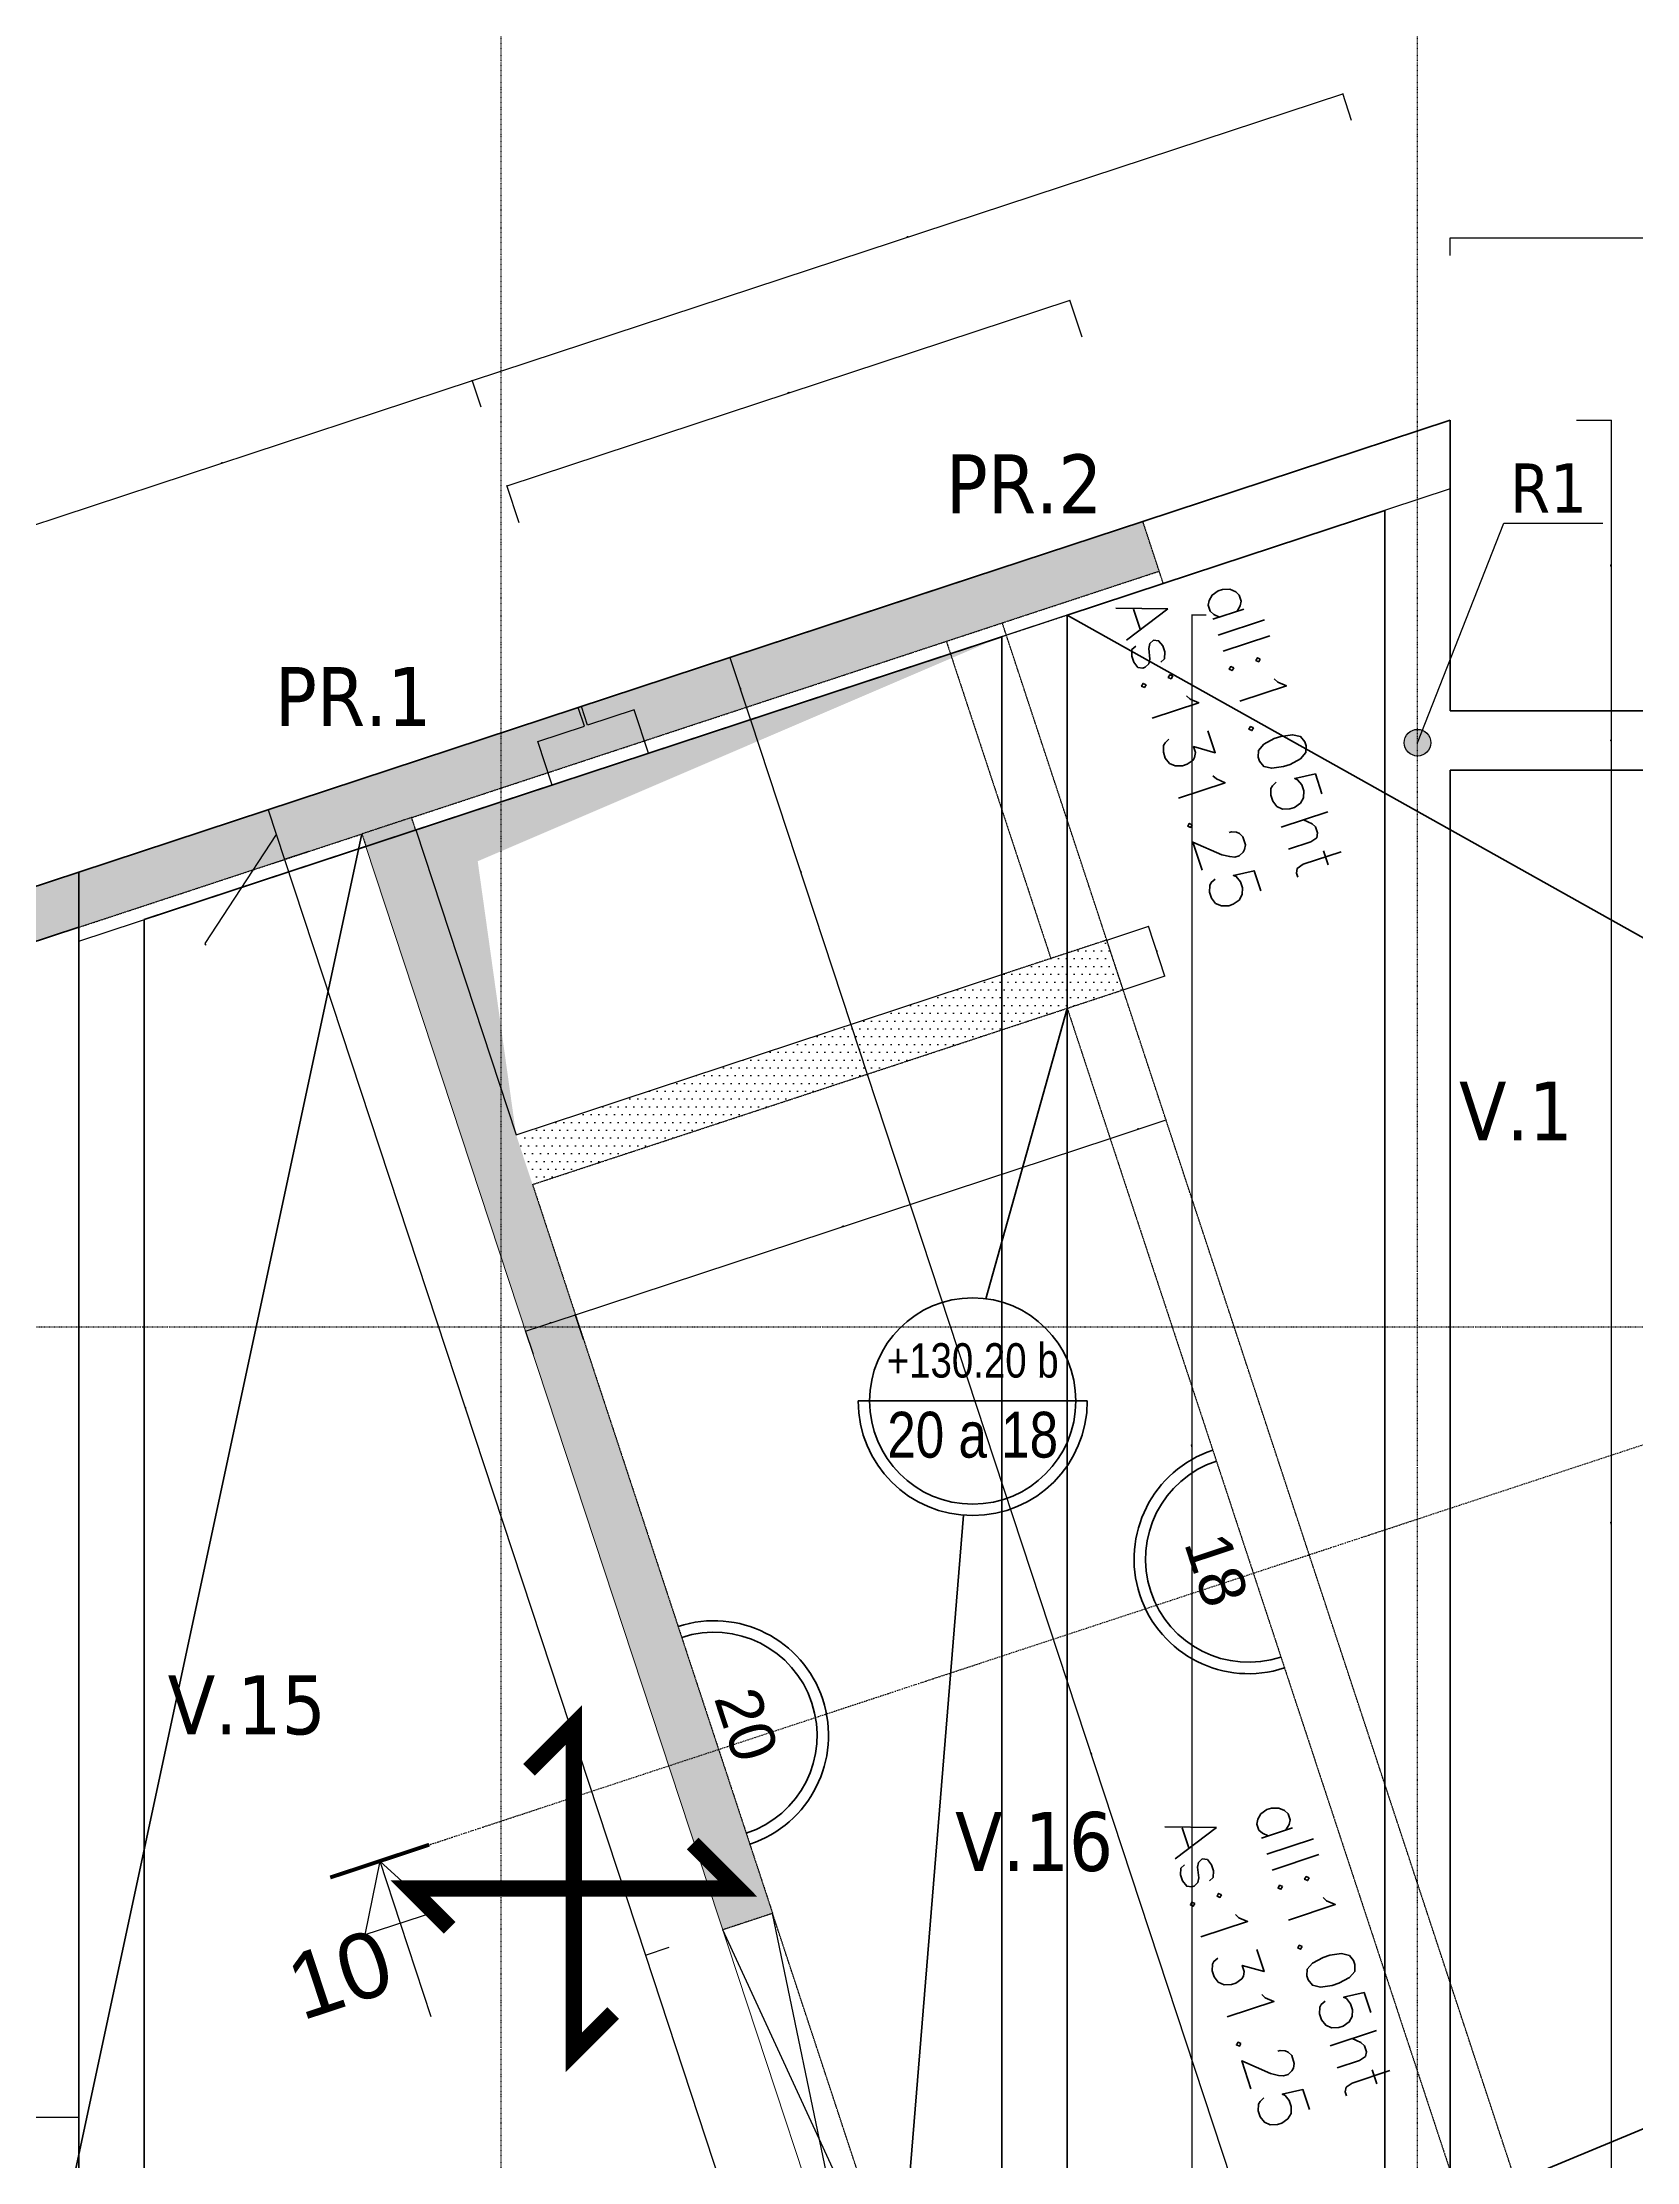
# Model space of a CAD drawing. Extents: x -12912 to 27386, y 1818 to 8189.
# Drawn here: x 1058 to 1545, y 6993 to 7640 of the extents above; entities that cross this region are included whole.
import ezdxf

# ---------------------------------------------------------------- set-up
doc = ezdxf.new("R2010")
doc.units = 0
doc.header["$MEASUREMENT"] = 0
for name, pattern in [('CACHE2', [4.7625, 3.175, -1.5875]), ('GrDotted', [0.4, 0.1, -0.1, 0.1, -0.1]), ('GrFeatureAxis', [0.85, 0.25, -0.2, 0.1, -0.2, 0.1]), ('STRICHPUNKT2_S11', [0.9, 0.7, -0.1, 0, -0.1])]:
    doc.linetypes.add(name, pattern=pattern)
doc.layers.get('0').update_dxf_attribs({"linetype": 'CONTINUOUS'})
doc.layers.get('DEFPOINTS').update_dxf_attribs({"linetype": 'CONTINUOUS'})
for name, color, linetype in [('K_ENT_M_Building_Coffrage PH Sous sol', 7, 'CONTINUOUS'), ('préfa v', 2, 'CONTINUOUS'), ('STR_COTATION', 1, 'CONTINUOUS'), ('STR_dob_liaisons_voiles', 23, 'CONTINUOUS'), ('STR_OPENING', 161, 'CONTINUOUS'), ('STR_RESV_DALLE', 11, 'CONTINUOUS'), ('STR_SURCH', 9, 'CACHE2'), ('STR_TXT', 102, 'CONTINUOUS'), ('STR_TXT_PR', 2, 'CONTINUOUS'), ('STR_TXT_V', 102, 'CONTINUOUS')]:
    doc.layers.add(name, color=color, linetype=linetype)
for name, color, linetype, lineweight in [('STR_AXES', 4, 'STRICHPUNKT2_S11', 25), ('STR_DALLES', 103, 'CONTINUOUS', 35), ('STR_dob_dalles', 130, 'CONTINUOUS', 35), ('STR_POUTRES', 102, 'CONTINUOUS', 35), ('STR_VOILES', 6, 'CONTINUOUS', 70)]:
    doc.layers.add(name, color=color, linetype=linetype, lineweight=lineweight)
doc.styles.add('EPAIS', font='TAHOMA.TTF')
doc.styles.add('FIN', font='romans.shx')
doc.styles.add('GrCut', font='swissli.ttf', dxfattribs={"height": 0.2})
doc.styles.add('GrDimensions', font='simplex.shx')
doc.dimstyles.new('GrDimensions', dxfattribs={"dimtxt": 0.09, "dimasz": 0.05, "dimexe": 0.07, "dimexo": 0, "dimgap": 0.05, "dimtad": 1, "dimzin": 0, "dimdsep": 46, "dimtxsty": 'GrDimensions', "dimblk": 'ARCHTICK', "dimblk1": 'ARCHTICK', "dimblk2": 'ARCHTICK', "dimcen": 0.09, "dimadec": 0, "dimazin": 0, "dimtfac": 1, "dimtdec": 4, "dimtmove": 0, "dimatfit": 3, "dimldrblk": 'OPEN30', "dimfxl": 0, "dimtolj": 1, "dimtzin": 0, "dimarcsym": 0})
doc.dimstyles.new('nOVO', dxfattribs={"dimscale": 1.3, "dimtxt": 0.09, "dimasz": 0.05, "dimexe": 0.07, "dimexo": 0, "dimgap": 0.05, "dimtad": 1, "dimzin": 0, "dimdsep": 46, "dimtxsty": 'GrDimensions', "dimblk": 'ARCHTICK', "dimcen": 0.09, "dimadec": 0, "dimazin": 0, "dimtfac": 1, "dimtmove": 0, "dimatfit": 3, "dimldrblk": 'OPEN30', "dimfxl": 0, "dimtolj": 1, "dimtzin": 0, "dimarcsym": 0})
doc.dimstyles.new('Novo_MALKO', dxfattribs={"dimscale": 1.3, "dimtxt": 0.09, "dimasz": 0.05, "dimexe": 0.07, "dimexo": 0, "dimgap": 0.05, "dimtad": 1, "dimdec": 0, "dimlfac": 100, "dimzin": 0, "dimdsep": 46, "dimtxsty": 'GrDimensions', "dimblk": 'ARCHTICK', "dimcen": 0.09, "dimadec": 0, "dimazin": 0, "dimtfac": 1, "dimtdec": 0, "dimtmove": 0, "dimatfit": 3, "dimldrblk": 'OPEN30', "dimfxl": 0, "dimtolj": 1, "dimtzin": 0, "dimarcsym": 0})
pattern_1 = [(0, (5243.0074, 5883.9378), (1.190625, 2.38125), [0, -2.38125])]

# ---------------------------------------------------------------- blocks, each defined once
blk = doc.blocks.new('_ArchTick')
at = {"color": 0, "linetype": 'ByBlock', "const_width": 0.15}
blk.add_lwpolyline([(-0.5, -0.5), (0.5, 0.5)], dxfattribs=at)
blk = doc.blocks.new('*D43')
at = {"layer": 'DEFPOINTS', "color": 0, "linetype": 'Continuous'}
for p in [(1189.59, 7536.85), (1192.27, 7528.71), (1039.2, 7478.27)]:
    blk.add_point(p, dxfattribs=at)
at = {"layer": 'STR_COTATION', "color": 0, "linetype": 'Continuous', "lineweight": -2}
for p, q in [((1036.52, 7486.41), (1189.59, 7536.85)), ((1192.27, 7528.71), (1189.56, 7536.94)), ((1039.2, 7478.27), (1036.49, 7486.5))]:
    blk.add_line(p, q, dxfattribs=at)
at = {"layer": 'STR_COTATION', "color": 0, "linetype": 'Continuous', "lineweight": -2, "xscale": 0.065, "yscale": 0.065, "zscale": 0.065}
for p, rotation in [((1189.59, 7536.85), 18.23735407115053), ((1036.52, 7486.41), 198.2373540711505)]:
    blk.add_blockref('_ArchTick', p, dxfattribs=dict(at, rotation=rotation))
at = {"layer": 'STR_COTATION', "color": 0, "linetype": 'Continuous', "lineweight": -3, "insert": (1113.01, 7511.75), "char_height": 0.117, "attachment_point": 5, "rotation": 18.23735, "style": 'GrDimensions'}
blk.add_mtext('\\A1;161.16', dxfattribs=at)
blk = doc.blocks.new('_Open30')
at = {"color": 0, "linetype": 'ByBlock', "lineweight": -2}
for p, q in [((-1, 0.3), (0, 0)), ((0, 0), (-1, -0.3)), ((0, 0), (-1, 0))]:
    blk.add_line(p, q, dxfattribs=at)
blk = doc.blocks.new('*D44')
at = {"layer": 'DEFPOINTS', "color": 0, "linetype": 'Continuous'}
for p in [(1455.52, 7624.48), (1458.2, 7616.33), (1192.27, 7528.71)]:
    blk.add_point(p, dxfattribs=at)
at = {"layer": 'STR_COTATION', "color": 0, "linetype": 'Continuous', "lineweight": -2}
for p, q in [((1189.59, 7536.85), (1455.52, 7624.48)), ((1458.2, 7616.33), (1455.49, 7624.56)), ((1192.27, 7528.71), (1189.56, 7536.94))]:
    blk.add_line(p, q, dxfattribs=at)
at = {"layer": 'STR_COTATION', "color": 0, "linetype": 'Continuous', "lineweight": -2, "xscale": 0.065, "yscale": 0.065, "zscale": 0.065}
for p, rotation in [((1455.52, 7624.48), 18.23735407115053), ((1189.59, 7536.85), 198.2373540711505)]:
    blk.add_blockref('_ArchTick', p, dxfattribs=dict(at, rotation=rotation))
at = {"layer": 'STR_COTATION', "color": 0, "linetype": 'Continuous', "lineweight": -3, "insert": (1322.52, 7580.78), "char_height": 0.117, "attachment_point": 5, "rotation": 18.23735, "style": 'GrDimensions'}
blk.add_mtext('\\A1;28000', dxfattribs=at)
blk = doc.blocks.new('*D239')
at = {"layer": 'DEFPOINTS', "color": 0, "linetype": 'Continuous'}
for p in [(1124.4, 7404.89), (1129.41, 7389.69), (1132.2, 7390.61)]:
    blk.add_point(p, dxfattribs=at)
at = {"layer": 'STR_COTATION', "color": 0, "linetype": 'Continuous', "lineweight": -2}
for p, q in [((1124.4, 7404.89), (1127.28, 7405.84)), ((1127.19, 7405.81), (1132.2, 7390.61)), ((1129.69, 7398.21), (1107.86, 7364.92)), ((1129.41, 7389.69), (1132.28, 7390.64)), ((1107.86, 7364.92), (1108.02, 7364.42))]:
    blk.add_line(p, q, dxfattribs=at)
at = {"layer": 'STR_COTATION', "color": 0, "linetype": 'Continuous', "lineweight": -2, "xscale": 0.065, "yscale": 0.065, "zscale": 0.065}
for p, rotation in [((1127.19, 7405.81), 108.2373573360459), ((1132.2, 7390.61), 288.2373573360459)]:
    blk.add_blockref('_ArchTick', p, dxfattribs=dict(at, rotation=rotation))
at = {"layer": 'STR_COTATION', "color": 0, "linetype": 'Continuous', "lineweight": -3, "insert": (1108.06, 7364.71), "char_height": 0.117, "attachment_point": 5, "rotation": 288.23736, "style": 'GrDimensions'}
blk.add_mtext('\\A1;1600', dxfattribs=at)
blk = doc.blocks.new('*D240')
at = {"layer": 'DEFPOINTS', "color": 0, "linetype": 'Continuous'}
for p in [(1139.54, 7393.03), (1242.48, 7055.93), (1249.66, 7058.29)]:
    blk.add_point(p, dxfattribs=at)
at = {"layer": 'STR_COTATION', "color": 0, "linetype": 'Continuous', "lineweight": -2}
for p, q in [((1139.54, 7393.03), (1132.11, 7390.58)), ((1132.2, 7390.61), (1242.48, 7055.93)), ((1249.66, 7058.29), (1242.39, 7055.9))]:
    blk.add_line(p, q, dxfattribs=at)
at = {"layer": 'STR_COTATION', "color": 0, "linetype": 'Continuous', "lineweight": -2, "xscale": 0.065, "yscale": 0.065, "zscale": 0.065}
for p, rotation in [((1132.2, 7390.61), 108.2373573360459), ((1242.48, 7055.93), 288.2373573360459)]:
    blk.add_blockref('_ArchTick', p, dxfattribs=dict(at, rotation=rotation))
at = {"layer": 'STR_COTATION', "color": 0, "linetype": 'Continuous', "lineweight": -3, "insert": (1187.45, 7223.31), "char_height": 0.117, "attachment_point": 5, "rotation": 288.23736, "style": 'GrDimensions'}
blk.add_mtext('\\A1;352.39', dxfattribs=at)
blk = doc.blocks.new('*D241')
at = {"layer": 'DEFPOINTS', "color": 0, "linetype": 'Continuous'}
for p in [(1249.66, 7058.29), (1286.29, 6922.96), (1290.79, 6924.44)]:
    blk.add_point(p, dxfattribs=at)
at = {"layer": 'STR_COTATION', "color": 0, "linetype": 'Continuous', "lineweight": -2}
for p, q in [((1249.66, 7058.29), (1242.39, 7055.9)), ((1242.48, 7055.93), (1286.29, 6922.96)), ((1290.79, 6924.44), (1286.2, 6922.93))]:
    blk.add_line(p, q, dxfattribs=at)
at = {"layer": 'STR_COTATION', "color": 0, "linetype": 'Continuous', "lineweight": -2, "xscale": 0.065, "yscale": 0.065, "zscale": 0.065}
for p, rotation in [((1242.48, 7055.93), 108.2373573360459), ((1286.29, 6922.96), 288.2373573360459)]:
    blk.add_blockref('_ArchTick', p, dxfattribs=dict(at, rotation=rotation))
at = {"layer": 'STR_COTATION', "color": 0, "linetype": 'Continuous', "lineweight": -3, "insert": (1264.5, 6989.48), "char_height": 0.117, "attachment_point": 5, "rotation": 288.23736, "style": 'GrDimensions'}
blk.add_mtext('\\A1;140.00', dxfattribs=at)
blk = doc.blocks.new('*D243')
at = {"layer": 'DEFPOINTS', "color": 0, "linetype": 'Continuous'}
for p in [(1221.07, 7251.58), (1223.58, 7243.95), (1208.23, 7239.41)]:
    blk.add_point(p, dxfattribs=at)
at = {"layer": 'STR_COTATION', "color": 0, "linetype": 'Continuous', "lineweight": -2}
for p, q in [((1205.87, 7246.57), (1221.07, 7251.58)), ((1223.58, 7243.95), (1221.04, 7251.67)), ((1208.23, 7239.41), (1205.84, 7246.66))]:
    blk.add_line(p, q, dxfattribs=at)
at = {"layer": 'STR_COTATION', "color": 0, "linetype": 'Continuous', "lineweight": -2, "xscale": 0.065, "yscale": 0.065, "zscale": 0.065}
for p, rotation in [((1221.07, 7251.58), 18.23735733602112), ((1205.87, 7246.57), 198.2373573360211)]:
    blk.add_blockref('_ArchTick', p, dxfattribs=dict(at, rotation=rotation))
at = {"layer": 'STR_COTATION', "color": 0, "linetype": 'Continuous', "lineweight": -3, "insert": (1213.43, 7249.19), "char_height": 0.117, "attachment_point": 5, "rotation": 18.23736, "style": 'GrDimensions'}
blk.add_mtext('\\A1;1600', dxfattribs=at)
blk = doc.blocks.new('*D244')
at = {"layer": 'DEFPOINTS', "color": 0, "linetype": 'Continuous'}
for p in [(1383.41, 7365.99), (1396.15, 7370.19), (1388.42, 7350.8)]:
    blk.add_point(p, dxfattribs=at)
at = {"layer": 'STR_COTATION', "color": 0, "linetype": 'Continuous', "lineweight": -2}
for p, q in [((1383.41, 7365.99), (1396.23, 7370.22)), ((1401.15, 7354.99), (1396.15, 7370.19)), ((1388.42, 7350.8), (1401.24, 7355.02))]:
    blk.add_line(p, q, dxfattribs=at)
at = {"layer": 'STR_COTATION', "color": 0, "linetype": 'Continuous', "lineweight": -2, "xscale": 0.065, "yscale": 0.065, "zscale": 0.065}
for p, rotation in [((1396.15, 7370.19), 108.2373573360459), ((1401.15, 7354.99), 288.2373573360459)]:
    blk.add_blockref('_ArchTick', p, dxfattribs=dict(at, rotation=rotation))
at = {"layer": 'STR_COTATION', "color": 0, "linetype": 'Continuous', "lineweight": -3, "insert": (1398.77, 7362.63), "char_height": 0.117, "attachment_point": 5, "rotation": 288.23736, "style": 'GrDimensions'}
blk.add_mtext('\\A1;1600', dxfattribs=at)
blk = doc.blocks.new('*D444')
at = {"layer": 'DEFPOINTS', "color": 0, "linetype": 'Continuous'}
for p in [(1526.88, 7524.81), (1526.88, 7436.01), (1537.52, 7436.01)]:
    blk.add_point(p, dxfattribs=at)
at = {"layer": 'STR_COTATION', "color": 0, "linetype": 'Continuous', "lineweight": -2}
for p, q in [((1526.88, 7524.81), (1537.61, 7524.81)), ((1537.52, 7524.81), (1537.52, 7436.01)), ((1526.88, 7436.01), (1537.61, 7436.01))]:
    blk.add_line(p, q, dxfattribs=at)
at = {"layer": 'STR_COTATION', "color": 0, "linetype": 'Continuous', "lineweight": -2, "xscale": 0.065, "yscale": 0.065, "zscale": 0.065}
for p, rotation in [((1537.52, 7524.81), 90), ((1537.52, 7436.01), 270)]:
    blk.add_blockref('_ArchTick', p, dxfattribs=dict(at, rotation=rotation))
at = {"layer": 'STR_COTATION', "color": 0, "linetype": 'Continuous', "lineweight": -3, "insert": (1537.4, 7480.41), "char_height": 0.117, "attachment_point": 5, "rotation": 90, "style": 'GrDimensions'}
blk.add_mtext('\\A1;8880', dxfattribs=at)
blk = doc.blocks.new('*D445')
at = {"layer": 'DEFPOINTS', "color": 0, "linetype": 'Continuous'}
for p in [(1526.88, 7436.01), (1528.92, 7417.92), (1537.52, 7417.92)]:
    blk.add_point(p, dxfattribs=at)
at = {"layer": 'STR_COTATION', "color": 0, "linetype": 'Continuous', "lineweight": -2}
for p, q in [((1526.88, 7436.01), (1537.61, 7436.01)), ((1537.52, 7436.01), (1537.52, 7417.92)), ((1528.92, 7417.92), (1537.61, 7417.92))]:
    blk.add_line(p, q, dxfattribs=at)
at = {"layer": 'STR_COTATION', "color": 0, "linetype": 'Continuous', "lineweight": -2, "xscale": 0.065, "yscale": 0.065, "zscale": 0.065}
for p, rotation in [((1537.52, 7436.01), 90), ((1537.52, 7417.92), 270)]:
    blk.add_blockref('_ArchTick', p, dxfattribs=dict(at, rotation=rotation))
at = {"layer": 'STR_COTATION', "color": 0, "linetype": 'Continuous', "lineweight": -3, "insert": (1537.4, 7426.97), "char_height": 0.117, "attachment_point": 5, "rotation": 90, "style": 'GrDimensions'}
blk.add_mtext('\\A1;1810', dxfattribs=at)
blk = doc.blocks.new('*D446')
at = {"layer": 'DEFPOINTS', "color": 0, "linetype": 'Continuous'}
for p in [(1528.92, 7417.92), (1488.36, 6957.92), (1537.52, 6957.92)]:
    blk.add_point(p, dxfattribs=at)
at = {"layer": 'STR_COTATION', "color": 0, "linetype": 'Continuous', "lineweight": -2}
for p, q in [((1537.43, 7417.92), (1537.61, 7417.92)), ((1537.52, 7417.92), (1537.52, 6957.92)), ((1537.43, 6957.92), (1537.61, 6957.92))]:
    blk.add_line(p, q, dxfattribs=at)
at = {"layer": 'STR_COTATION', "color": 0, "linetype": 'Continuous', "lineweight": -2, "xscale": 0.065, "yscale": 0.065, "zscale": 0.065}
for p, rotation in [((1537.52, 7417.92), 90), ((1537.52, 6957.92), 270)]:
    blk.add_blockref('_ArchTick', p, dxfattribs=dict(at, rotation=rotation))
at = {"layer": 'STR_COTATION', "color": 0, "linetype": 'Continuous', "lineweight": -3, "insert": (1537.4, 7187.92), "char_height": 0.117, "attachment_point": 5, "rotation": 90, "style": 'GrDimensions'}
blk.add_mtext('\\A1;460.00', dxfattribs=at)
blk = doc.blocks.new('*D448')
at = {"layer": 'DEFPOINTS', "color": 0, "linetype": 'Continuous'}
for p in [(1413.79, 7465.2), (1409.41, 6957.92), (1413.79, 6957.92)]:
    blk.add_point(p, dxfattribs=at)
at = {"layer": 'STR_COTATION', "color": 0, "linetype": 'Continuous', "lineweight": -2}
for p, q in [((1413.79, 7465.2), (1409.32, 7465.2)), ((1409.41, 7465.2), (1409.41, 6957.92)), ((1413.79, 6957.92), (1409.32, 6957.92))]:
    blk.add_line(p, q, dxfattribs=at)
at = {"layer": 'STR_COTATION', "color": 0, "linetype": 'Continuous', "lineweight": -2, "xscale": 0.065, "yscale": 0.065, "zscale": 0.065}
for p, rotation in [((1409.41, 7465.2), 90), ((1409.41, 6957.92), 270)]:
    blk.add_blockref('_ArchTick', p, dxfattribs=dict(at, rotation=rotation))
at = {"layer": 'STR_COTATION', "color": 0, "linetype": 'Continuous', "lineweight": -3, "insert": (1409.28, 7211.56), "char_height": 0.117, "attachment_point": 5, "rotation": 90, "style": 'GrDimensions'}
blk.add_mtext('\\A1;507.29', dxfattribs=at)
blk = doc.blocks.new('*D490')
at = {"layer": 'DEFPOINTS', "color": 0, "linetype": 'Continuous'}
for p in [(1488.36, 7580.35), (1488.36, 7575.03), (2326.36, 7574.49)]:
    blk.add_point(p, dxfattribs=at)
at = {"layer": 'STR_COTATION', "color": 0, "linetype": 'Continuous', "lineweight": -2}
for p, q in [((1488.36, 7575.03), (1488.36, 7580.45)), ((2326.36, 7580.35), (1488.36, 7580.35)), ((2326.36, 7574.49), (2326.36, 7580.45))]:
    blk.add_line(p, q, dxfattribs=at)
at = {"layer": 'STR_COTATION', "color": 0, "linetype": 'Continuous', "lineweight": -2, "xscale": 0.065, "yscale": 0.065, "zscale": 0.065, "rotation": 180}
blk.add_blockref('_ArchTick', (1488.36, 7580.35), dxfattribs=at)
at = {"layer": 'STR_COTATION', "color": 0, "linetype": 'Continuous', "lineweight": -2, "xscale": 0.065, "yscale": 0.065, "zscale": 0.065}
blk.add_blockref('_ArchTick', (2326.36, 7580.35), dxfattribs=at)
at = {"layer": 'STR_COTATION', "color": 0, "linetype": 'Continuous', "lineweight": -3, "insert": (1907.36, 7580.48), "char_height": 0.117, "attachment_point": 5, "style": 'GrDimensions'}
blk.add_mtext('\\A1;838.00', dxfattribs=at)
blk = doc.blocks.new('*D581')
at = {"layer": 'DEFPOINTS', "color": 0, "linetype": 'Continuous'}
for p in [(1372.18, 7561.38), (1375.89, 7550.12), (1203.89, 7493.44)]:
    blk.add_point(p, dxfattribs=at)
at = {"layer": 'STR_COTATION', "color": 0, "linetype": 'Continuous', "lineweight": -2}
for p, q in [((1200.18, 7504.7), (1372.18, 7561.38)), ((1375.89, 7550.12), (1372.15, 7561.46)), ((1203.89, 7493.44), (1200.15, 7504.79))]:
    blk.add_line(p, q, dxfattribs=at)
at = {"layer": 'STR_COTATION', "color": 0, "linetype": 'Continuous', "lineweight": -2, "xscale": 0.065, "yscale": 0.065, "zscale": 0.065}
for p, rotation in [((1372.18, 7561.38), 18.23735407115053), ((1200.18, 7504.7), 198.2373540711505)]:
    blk.add_blockref('_ArchTick', p, dxfattribs=dict(at, rotation=rotation))
at = {"layer": 'STR_COTATION', "color": 0, "linetype": 'Continuous', "lineweight": -3, "insert": (1286.14, 7533.16), "char_height": 0.117, "attachment_point": 5, "rotation": 18.23735, "style": 'GrDimensions'}
blk.add_mtext('\\A1;18110', dxfattribs=at)
blk = doc.blocks.new('*D867')
at = {"layer": 'DEFPOINTS', "color": 0, "linetype": 'Continuous'}
for p in [(1069.36, 7006.47), (1069.36, 6997.37), (919.67, 6974)]:
    blk.add_point(p, dxfattribs=at)
at = {"layer": 'STR_COTATION', "color": 0, "linetype": 'Continuous', "lineweight": -2}
for p, q in [((919.67, 6974), (919.67, 7006.57)), ((919.67, 7006.47), (1069.36, 7006.47)), ((1069.36, 6997.37), (1069.36, 7006.57))]:
    blk.add_line(p, q, dxfattribs=at)
at = {"layer": 'STR_COTATION', "color": 0, "linetype": 'Continuous', "lineweight": -2, "xscale": 0.065, "yscale": 0.065, "zscale": 0.065, "rotation": 180}
blk.add_blockref('_ArchTick', (919.67, 7006.47), dxfattribs=at)
at = {"layer": 'STR_COTATION', "color": 0, "linetype": 'Continuous', "lineweight": -2, "xscale": 0.065, "yscale": 0.065, "zscale": 0.065}
blk.add_blockref('_ArchTick', (1069.36, 7006.47), dxfattribs=at)
at = {"layer": 'STR_COTATION', "color": 0, "linetype": 'Continuous', "lineweight": -3, "insert": (994.51, 7006.6), "char_height": 0.117, "attachment_point": 5, "style": 'GrDimensions'}
blk.add_mtext('\\A1;149.69', dxfattribs=at)
blk = doc.blocks.new('*D903')
at = {"layer": 'DEFPOINTS', "color": 0, "ltscale": 4.5}
for p in [(1371.36, 7345.05), (1384.43, 7305.41), (1223.58, 7243.95)]:
    blk.add_point(p, dxfattribs=at)
at = {"layer": 'STR_COTATION', "color": 0, "lineweight": -2, "ltscale": 4.5}
for p, q in [((1221.07, 7251.58), (1384.43, 7305.41)), ((1384.4, 7305.49), (1384.45, 7305.32)), ((1221.09, 7251.49), (1221.04, 7251.67))]:
    blk.add_line(p, q, dxfattribs=at)
at = {"layer": 'STR_COTATION', "color": 0, "lineweight": -2, "ltscale": 4.5, "xscale": 0.065, "yscale": 0.065, "zscale": 0.065}
for p, rotation in [((1384.43, 7305.41), 18.23735733602112), ((1221.07, 7251.58), 198.2373573360211)]:
    blk.add_blockref('_ArchTick', p, dxfattribs=dict(at, rotation=rotation))
at = {"layer": 'STR_COTATION', "color": 0, "ltscale": 4.5, "insert": (1302.71, 7278.61), "char_height": 0.117, "attachment_point": 5, "rotation": 18.23736, "style": 'GrDimensions'}
blk.add_mtext('\\A1;17200', dxfattribs=at)
blk = doc.blocks.new('*D904')
at = {"layer": 'DEFPOINTS', "color": 0, "ltscale": 4.5}
for p in [(1383.41, 7365.99), (1371.36, 7345.05), (1401.52, 7311.04)]:
    blk.add_point(p, dxfattribs=at)
at = {"layer": 'STR_COTATION', "color": 0, "lineweight": -2, "ltscale": 4.5}
for p, q in [((1384.43, 7305.41), (1401.52, 7311.04)), ((1401.49, 7311.13), (1401.55, 7310.96)), ((1384.4, 7305.49), (1384.45, 7305.32))]:
    blk.add_line(p, q, dxfattribs=at)
at = {"layer": 'STR_COTATION', "color": 0, "lineweight": -2, "ltscale": 4.5, "xscale": 0.065, "yscale": 0.065, "zscale": 0.065}
for p, rotation in [((1401.52, 7311.04), 18.23735733602112), ((1384.43, 7305.41), 198.2373573360211)]:
    blk.add_blockref('_ArchTick', p, dxfattribs=dict(at, rotation=rotation))
at = {"layer": 'STR_COTATION', "color": 0, "ltscale": 4.5, "insert": (1392.94, 7308.34), "char_height": 0.117, "attachment_point": 5, "rotation": 18.23736, "style": 'GrDimensions'}
blk.add_mtext('\\A1;1800', dxfattribs=at)
blk = doc.blocks.new('*D905')
at = {"layer": 'DEFPOINTS', "color": 0, "ltscale": 4.5}
for p in [(1244.59, 7444.49), (1274.55, 7433.3), (1250.85, 7425.49)]:
    blk.add_point(p, dxfattribs=at)
at = {"layer": 'STR_COTATION', "color": 0, "lineweight": -2, "ltscale": 4.5}
for p, q in [((1268.21, 7452.27), (1268.38, 7452.33)), ((1268.29, 7452.3), (1274.55, 7433.3)), ((1274.47, 7433.28), (1274.64, 7433.33))]:
    blk.add_line(p, q, dxfattribs=at)
at = {"layer": 'STR_COTATION', "color": 0, "lineweight": -2, "ltscale": 4.5, "xscale": 0.065, "yscale": 0.065, "zscale": 0.065}
for p, rotation in [((1268.29, 7452.3), 108.2373573360601), ((1274.55, 7433.3), 288.2373573360601)]:
    blk.add_blockref('_ArchTick', p, dxfattribs=dict(at, rotation=rotation))
at = {"layer": 'STR_COTATION', "color": 0, "ltscale": 4.5, "insert": (1271.54, 7442.84), "char_height": 0.117, "attachment_point": 5, "rotation": 288.23736, "style": 'GrDimensions'}
blk.add_mtext('\\A1;2000', dxfattribs=at)
blk = doc.blocks.new('*D906')
at = {"layer": 'DEFPOINTS', "color": 0, "ltscale": 4.5}
for p in [(1250.85, 7425.49), (1305.22, 7340.23), (1305.22, 7340.23)]:
    blk.add_point(p, dxfattribs=at)
at = {"layer": 'STR_COTATION', "color": 0, "lineweight": -2, "ltscale": 4.5}
for p, q in [((1274.47, 7433.28), (1274.64, 7433.33)), ((1274.55, 7433.3), (1305.22, 7340.23)), ((1305.22, 7340.23), (1305.14, 7340.2))]:
    blk.add_line(p, q, dxfattribs=at)
at = {"layer": 'STR_COTATION', "color": 0, "lineweight": -2, "ltscale": 4.5, "xscale": 0.065, "yscale": 0.065, "zscale": 0.065}
for p, rotation in [((1274.55, 7433.3), 108.2373573360601), ((1305.22, 7340.23), 288.2373573360601)]:
    blk.add_blockref('_ArchTick', p, dxfattribs=dict(at, rotation=rotation))
at = {"layer": 'STR_COTATION', "color": 0, "ltscale": 4.5, "insert": (1290.01, 7386.8), "char_height": 0.117, "attachment_point": 5, "rotation": 288.23736, "style": 'GrDimensions'}
blk.add_mtext('\\A1;9800', dxfattribs=at)
blk = doc.blocks.new('*D907')
at = {"layer": 'DEFPOINTS', "color": 0, "ltscale": 4.5}
for p in [(1305.22, 7340.23), (1310.23, 7325.03), (1310.23, 7325.03)]:
    blk.add_point(p, dxfattribs=at)
at = {"layer": 'STR_COTATION', "color": 0, "lineweight": -2, "ltscale": 4.5}
for p, q in [((1305.22, 7340.23), (1305.14, 7340.2)), ((1305.22, 7340.23), (1310.23, 7325.03)), ((1310.23, 7325.03), (1310.32, 7325.06))]:
    blk.add_line(p, q, dxfattribs=at)
at = {"layer": 'STR_COTATION', "color": 0, "lineweight": -2, "ltscale": 4.5, "xscale": 0.065, "yscale": 0.065, "zscale": 0.065}
for p, rotation in [((1305.22, 7340.23), 108.2373573360601), ((1310.23, 7325.03), 288.2373573360601)]:
    blk.add_blockref('_ArchTick', p, dxfattribs=dict(at, rotation=rotation))
at = {"layer": 'STR_COTATION', "color": 0, "ltscale": 4.5, "insert": (1307.84, 7332.67), "char_height": 0.117, "attachment_point": 5, "rotation": 288.23736, "style": 'GrDimensions'}
blk.add_mtext('\\A1;1600', dxfattribs=at)
blk = doc.blocks.new('*D908')
at = {"layer": 'DEFPOINTS', "color": 0, "linetype": 'Continuous'}
for p in [(1310.23, 7325.03), (1508.12, 6930.01), (1447.02, 6909.88)]:
    blk.add_point(p, dxfattribs=at)
at = {"layer": 'STR_COTATION', "color": 0, "linetype": 'Continuous', "lineweight": -2}
for p, q in [((1310.23, 7325.03), (1310.14, 7325)), ((1310.23, 7325.03), (1447.02, 6909.88)), ((1508.12, 6930.01), (1446.94, 6909.85))]:
    blk.add_line(p, q, dxfattribs=at)
at = {"layer": 'STR_COTATION', "color": 0, "linetype": 'Continuous', "lineweight": -2, "xscale": 0.065, "yscale": 0.065, "zscale": 0.065}
for p, rotation in [((1310.23, 7325.03), 108.2373573360601), ((1447.02, 6909.88), 288.2373573360601)]:
    blk.add_blockref('_ArchTick', p, dxfattribs=dict(at, rotation=rotation))
at = {"layer": 'STR_COTATION', "color": 0, "linetype": 'Continuous', "lineweight": -3, "insert": (1378.74, 7117.5), "char_height": 0.117, "attachment_point": 5, "rotation": 288.23736, "style": 'GrDimensions'}
blk.add_mtext('\\A1;437.11', dxfattribs=at)

msp = doc.modelspace()

# ---------------------------------------------------------------- hatches: boundary and pattern name
at = {"layer": 'STR_dob_liaisons_voiles', "ltscale": 4.5}
h = msp.add_hatch(color=256, dxfattribs=at)
h.paths.add_polyline_path([(1479.847, 7430.056, 0.0938149), (1478.36, 7430.337), (1478.36, 7426.267)])
h.paths.add_polyline_path([(1478.36, 7426.267), (1478.36, 7422.198, 0.4142136), (1482.429, 7426.267, 0.3084139), (1479.847, 7430.056)])
h.paths.add_polyline_path([(1478.36, 7430.337, 0.4142136), (1474.29, 7426.267, 0.4142136), (1478.36, 7422.198)])
at = {"layer": 'STR_RESV_DALLE', "linetype": 'Continuous'}
for points in [[(1351.493, 7458.746), (1172.29, 7399.607), (1191.229, 7390.061)], [(1172.29, 7399.607), (1202.959, 7306.532), (1191.229, 7390.061)]]:
    msp.add_hatch(color=256, dxfattribs=at).paths.add_polyline_path(points, flags=0)
at = {"layer": 'STR_SURCH', "linetype": 'Continuous'}
h = msp.add_hatch(dxfattribs=at)
h.set_pattern_fill('DOTS', color=256, scale=1.5, style=0)
h.set_pattern_definition(pattern_1)
h.paths.add_polyline_path([(-137.814, 6972.134), (1399.437, 7478.668), (1394.43, 7493.864), (-142.821, 6987.331)])
h = msp.add_hatch(dxfattribs=at)
h.set_pattern_fill('DOTS', color=256, scale=1.5, style=0)
h.set_pattern_definition(pattern_1)
h.paths.add_polyline_path([(1266.122, 7063.716), (1281.318, 7068.724), (1171.037, 7403.409), (1155.841, 7398.401)])
h = msp.add_hatch(dxfattribs=at)
h.set_pattern_fill('DOTS', color=256, scale=1.5, style=0)
h.set_pattern_definition(pattern_1)
h.paths.add_polyline_path([(341.819, 7130.176), (1074.366, 7371.555), (1069.358, 7386.751), (336.811, 7145.372)])
h = msp.add_hatch(dxfattribs=at)
h.set_pattern_fill('DOTS', color=256, scale=1.5, style=0)
h.set_pattern_definition(pattern_1)
h.paths.add_polyline_path([(1207.966, 7291.336), (1388.422, 7350.797), (1383.415, 7365.994), (1202.959, 7306.532)])

# ---------------------------------------------------------------- linework, layer by layer
at = {"color": 1, "linetype": 'ByBlock', "const_width": 5}
for points in [[(1220.635, 7076.319), (1220.635, 7126.319), (1206.881, 7112.566)], [(1220.635, 7076.319), (1270.635, 7076.319), (1256.881, 7090.073)], [(1182.626, 7064.328), (1170.635, 7076.319), (1220.635, 7076.319)], [(1232.626, 7038.31), (1220.635, 7026.319), (1220.635, 7076.319)]]:
    msp.add_lwpolyline(points, dxfattribs=at)
at = {"layer": 'K_ENT_M_Building_Coffrage PH Sous sol', "color": 7, "linetype": 'Continuous'}
for p, q in [((1161.276, 7084.686), (1156.758, 7062.14)), ((1161.276, 7084.686), (1167.535, 7065.691)), ((1161.276, 7084.686), (1178.311, 7069.242)), ((1178.311, 7069.242), (1156.758, 7062.14)), ((1167.535, 7065.691), (1176.923, 7037.198))]:
    msp.add_line(p, q, dxfattribs=at)
at = {"layer": 'K_ENT_M_Building_Coffrage PH Sous sol', "color": 7, "linetype": 'GrFeatureAxis'}
msp.add_lwpolyline([(1161.276, 7084.686), (1681.146, 7255.987)], dxfattribs=at)
at = {"layer": 'K_ENT_M_Building_Coffrage PH Sous sol', "color": 7, "linetype": 'Continuous', "const_width": 1.2}
msp.add_lwpolyline([(1176.395, 7089.689), (1146.157, 7079.684)], dxfattribs=at)
at = {"layer": 'préfa v'}
for points in [[(1488.361, 7503.757), (1243.406, 7423.043), (1239.025, 7436.34), (1224.778, 7431.645), (1222.901, 7437.344), (1488.361, 7524.815), (1488.361, 7503.757)], [(1069.358, 7365.693), (1213.963, 7413.341), (1209.582, 7426.638), (1223.829, 7431.332), (1221.951, 7437.031), (1069.358, 7386.751), (1069.358, 7365.693)]]:
    msp.add_lwpolyline(points, dxfattribs=at)
at = {"layer": 'STR_AXES', "linetype": 'GrFeatureAxis'}
for p, q in [((1198.36, 5622.963), (1198.36, 8022.963)), ((1478.36, 5622.963), (1478.36, 8022.963)), ((-1309.741, 7247.914), (7906.576, 7247.914))]:
    msp.add_line(p, q, dxfattribs=at)
at = {"layer": 'STR_DALLES', "linetype": 'Continuous', "lineweight": 20}
msp.add_line((1310.177, 6930.014), (1157.094, 7394.6), dxfattribs=at)
at = {"layer": 'STR_dob_dalles', "linetype": 'Continuous', "lineweight": 35}
for p, q in [((1887.971, 7175.952), (1371.362, 7465.203)), ((1155.841, 7398.425), (987.186, 6611.503)), ((1346.476, 7256.464), (1371.362, 7345.055)), ((1307.452, 7225.222), (1377.452, 7225.222)), ((1339.611, 7190.337), (1316.779, 6910.004))]:
    msp.add_line(p, q, dxfattribs=at)
at = {"layer": 'STR_dob_dalles', "ltscale": 4.5}
msp.add_line((1887.486, 7143.974), (1371.361, 6930.014), dxfattribs=at)
at = {"layer": 'STR_dob_dalles', "linetype": 'Continuous', "lineweight": 35}
for centre, major_axis, start_param, end_param in [((1342.452, 7225.222), (-22.274, 22.274), 3.9269908, 10.2101761), ((1342.452, 7225.222), (-24.749, 24.749), 0.7853982, 3.9269908), ((1426.759, 7176.934), (31.251, -15.76), 2.3561945, 5.4977871), ((1426.759, 7176.934), (14.184, 28.126), 7.0685835, 10.2101761)]:
    msp.add_ellipse(centre, major_axis=major_axis, ratio=1, start_param=start_param, end_param=end_param, dxfattribs=at)
at = {"layer": 'STR_dob_dalles', "linetype": 'Continuous', "lineweight": 35, "extrusion": (0, 0, -1)}
for major_axis, start_param, end_param in [((-15.76, -31.251), 2.3561945, 5.4977871), ((-28.126, 14.184), 7.0685835, 10.2101761)]:
    msp.add_ellipse((1263.399, 7123.106), major_axis=major_axis, ratio=1, start_param=start_param, end_param=end_param, dxfattribs=at)
at = {"layer": 'STR_dob_liaisons_voiles', "ltscale": 4.5}
for p, q in [((1478.36, 7426.267), (1504.675, 7493.285)), ((1504.675, 7493.285), (1534.943, 7493.285))]:
    msp.add_line(p, q, dxfattribs=at)
msp.add_circle((1478.36, 7426.267), 4.07, dxfattribs=at)
at = {"layer": 'STR_OPENING', "linetype": 'Continuous'}
for p, q in [((1309.935, 6930.749), (1281.318, 7068.724)), ((1325.132, 6935.756), (1266.122, 7063.716)), ((1303.225, 7002.24), (1303.225, 7002.24)), ((1303.225, 7002.24), (1303.225, 7002.24))]:
    msp.add_line(p, q, dxfattribs=at)
at = {"layer": 'STR_POUTRES', "linetype": 'Continuous'}
for p, q in [((336.811, 7145.372), (1069.358, 7386.751)), ((1069.358, 7369.905), (341.819, 7130.176))]:
    msp.add_line(p, q, dxfattribs=at)
at = {"layer": 'STR_RESV_DALLE', "linetype": 'Continuous'}
for p, q in [((1172.29, 7399.607), (1202.959, 7306.532)), ((1202.959, 7306.532), (1351.358, 7355.431)), ((1351.358, 7355.431), (1351.36, 7356.388))]:
    msp.add_line(p, q, dxfattribs=at)
at = {"layer": 'STR_SURCH', "linetype": 'GrDotted', "ltscale": 0.25}
for p, q in [((1399.436, 7478.667), (1394.429, 7493.864)), ((1371.362, 7465.203), (1357.206, 7460.538)), ((1171.037, 7403.409), (1155.841, 7398.401)), ((1388.422, 7350.797), (1383.415, 7365.994)), ((1281.318, 7068.724), (1266.122, 7063.716))]:
    msp.add_line(p, q, dxfattribs=at)
at = {"layer": 'STR_SURCH', "linetype": 'GrDotted'}
for p, q in [((1171.037, 7403.409), (1399.436, 7478.667)), ((1527.073, 6930.014), (1351.493, 7462.87)), ((1334.397, 7457.237), (1366.319, 7360.36)), ((1069.358, 7369.905), (1155.841, 7398.401)), ((1207.966, 7291.336), (1388.422, 7350.797)), ((1371.326, 7345.164), (1497.314, 6962.81)), ((1207.966, 7291.336), (1281.318, 7068.724)), ((1325.132, 6935.756), (1281.318, 7068.724))]:
    msp.add_line(p, q, dxfattribs=at)
at = {"layer": 'STR_SURCH', "linetype": 'GrDotted', "ltscale": 0.0625}
for p, q in [((1400.688, 7474.866), (1399.436, 7478.667)), ((1155.841, 7398.401), (1157.094, 7394.6)), ((1172.29, 7399.607), (1171.037, 7403.409))]:
    msp.add_line(p, q, dxfattribs=at)
at = {"layer": 'STR_SURCH', "linetype": 'GrDotted', "ltscale": 0.125}
msp.add_line((1357.206, 7460.538), (1351.36, 7458.612), dxfattribs=at)
at = {"layer": 'STR_SURCH', "linetype": 'GrDotted', "ltscale": 0.003517}
msp.add_line((1351.36, 7458.612), (1351.493, 7458.656), dxfattribs=at)
at = {"layer": 'STR_SURCH', "linetype": 'GrDotted', "ltscale": 0.5}
msp.add_line((1383.415, 7365.994), (1351.36, 7355.431), dxfattribs=at)
at = {"layer": 'STR_SURCH', "linetype": 'GrDotted', "ltscale": 4.44089e-15}
msp.add_line((1371.362, 7345.055), (1371.362, 7345.055), dxfattribs=at)
at = {"layer": 'STR_VOILES', "linetype": 'Continuous'}
for p, q in [((1394.429, 7493.864), (1488.361, 7524.815)), ((1488.361, 7524.815), (1488.361, 7436.014)), ((1468.358, 7497.163), (1400.688, 7474.866)), ((1468.36, 6957.916), (1468.358, 7497.163)), ((1335.293, 7474.378), (1394.429, 7493.864)), ((1069.358, 7386.751), (1335.293, 7474.378)), ((1400.688, 7474.866), (1371.362, 7465.203)), ((1371.362, 7465.203), (1371.362, 6957.916)), ((1351.36, 7458.612), (1089.361, 7372.281)), ((1351.36, 6957.916), (1351.36, 7458.612)), ((1488.361, 7436.014), (2326.361, 7436.014)), ((1748.358, 7417.916), (1488.361, 7417.916)), ((1488.361, 7417.916), (1488.362, 6957.916)), ((1069.358, 6931.063), (1069.358, 7386.751)), ((1089.361, 7372.281), (1089.361, 6931.014))]:
    msp.add_line(p, q, dxfattribs=at)

# ---------------------------------------------------------------- texts
at = {"layer": 'K_ENT_M_Building_Coffrage PH Sous sol', "color": 7, "linetype": 'Continuous', "insert": (1149.079, 7050.093), "char_height": 20, "attachment_point": 5, "rotation": 18.237354, "style": 'GrCut'}
msp.add_mtext('{10}', dxfattribs=at)
at = {"layer": 'STR_dob_dalles', "linetype": 'Continuous', "lineweight": 35, "attachment_point": 8}
for s, insert, char_height in [('{\\fSwis721 Lt BT|b0|i0|c0|p34;\\W0.8;+130.20 b }', (1342.452, 7232.222), 10.5), ('{\\fSwis721 Lt BT|b0|i0|c0|p34;\\W0.8;20 a 18}', (1342.452, 7207.722), 14)]:
    msp.add_mtext(s, dxfattribs=dict(at, insert=insert, char_height=char_height))
at = {"layer": 'STR_dob_dalles', "linetype": 'Continuous', "lineweight": 35, "char_height": 14, "rotation": 288.237357}
for s, insert, attachment_point in [('{\\fSwis721 Lt BT|b0|i0|c0|p34;18}', (1410.138, 7171.458), 8), ('{\\fSwis721 Lt BT|b0|i0|c0|p34;20}', (1280.02, 7128.583), 2)]:
    msp.add_mtext(s, dxfattribs=dict(at, insert=insert, attachment_point=attachment_point))
at = {"layer": 'STR_dob_liaisons_voiles', "ltscale": 4.5, "style": 'EPAIS'}
msp.add_text('R1', height=15, dxfattribs=at).set_placement((1506.564, 7496.559))
at = {"layer": 'STR_TXT', "linetype": 'Continuous', "char_height": 15, "attachment_point": 1, "rotation": 288.237357, "style": 'FIN'}
for s, insert in [('all:1.05ht ', (1427.024, 7477.814)), ('As:131.25', (1400.254, 7472.64)), ('all:1.05ht ', (1441.928, 7105.591)), ('As:131.25', (1415.158, 7100.417))]:
    msp.add_mtext(s, dxfattribs=dict(at, insert=insert))
at = {"layer": 'STR_TXT_PR', "ltscale": 4.5, "style": 'EPAIS'}
for s, p in [('PR.2', (1334.249, 7496.322)), ('PR.1', (1129.296, 7431.361))]:
    msp.add_text(s, height=18, dxfattribs=at).set_placement(p)
at = {"layer": 'STR_TXT_V', "ltscale": 4.5, "style": 'EPAIS'}
for s, p in [('V.1', (1491.037, 7304.794)), ('V.15', (1096.512, 7123.426)), ('V.16', (1337.062, 7081.704))]:
    msp.add_text(s, height=18, dxfattribs=at).set_placement(p)

# ---------------------------------------------------------------- dimensions: what is measured, and where the dimension line sits
at = {"layer": 'STR_COTATION', "linetype": 'Continuous', "lineweight": -3}
for base, p1, p2, angle, override, picture, middle in [((1455.521, 7624.478), (1192.27, 7528.707), (1458.205, 7616.334), 18.237354, {"dimscale": 1.3, "dimdec": 0, "dimlfac": 100, "dimzin": 0, "dimtmove": 1}, '*D44', (1322.515, 7580.781)), ((1372.182, 7561.378), (1203.889, 7493.443), (1375.892, 7550.119), 18.237354, {"dimscale": 1.3, "dimdec": 0, "dimlfac": 100, "dimtmove": 1}, '*D581', (1286.142, 7533.157)), ((1189.586, 7536.85), (1039.202, 7478.27), (1192.27, 7528.707), 18.237354, {"dimscale": 1.3, "dimtmove": 1}, '*D43', (1113.014, 7511.749)), ((1537.519, 7436.014), (1526.883, 7524.815), (1526.883, 7436.014), 90, {"dimscale": 1.3, "dimdec": 0, "dimlfac": 100, "dimzin": 0}, '*D444', (1537.395, 7480.414)), ((1409.408, 6957.916), (1413.794, 7465.203), (1413.794, 6957.916), 90, {"dimscale": 1.3}, '*D448', (1409.284, 7211.559)), ((1537.519, 7417.916), (1526.883, 7436.014), (1528.924, 7417.916), 90, {"dimscale": 1.3, "dimdec": 0, "dimlfac": 100, "dimzin": 0, "dimtmove": 1}, '*D445', (1537.395, 7426.965)), ((1242.477, 7055.925), (1139.545, 7393.032), (1249.659, 7058.292), 288.237357, {"dimscale": 1.3, "dimtmove": 1}, '*D240', (1187.454, 7223.306)), ((1396.146, 7370.189), (1388.422, 7350.797), (1383.415, 7365.994), 288.237357, {"dimscale": 1.3, "dimtxt": 0.09, "dimasz": 0.05, "dimexe": 0.07, "dimexo": 0, "dimgap": 0.05, "dimtad": 1, "dimjust": 0, "dimtih": 0, "dimtoh": 0, "dimdec": 0, "dimlfac": 100, "dimrnd": 0, "dimzin": 0, "dimdsep": 46, "dimlunit": 2, "dimpost": '', "dimtxsty": 'GrDimensions', "dimblk": 'ArchTick', "dimblk1": 'ArchTick', "dimblk2": 'ArchTick', "dimsah": 0, "dimtsz": 0, "dimcen": 0.09, "dimdle": 0, "dimse1": 0, "dimse2": 0, "dimsd1": 0, "dimsd2": 0, "dimclrd": 0, "dimclre": 0, "dimclrt": 0, "dimaunit": 0, "dimadec": 0, "dimazin": 0, "dimtol": 0, "dimlim": 0, "dimtp": 0, "dimtm": 0, "dimtfac": 1, "dimtdec": 4, "dimtix": 0, "dimtofl": 1, "dimtmove": 1, "dimatfit": 3, "dimldrblk": 'Open30', "dimtvp": 0, "dimfrac": 0, "dimtolj": 1, "dimtzin": 0, "dimlwd": 65534, "dimlwe": 65534}, '*D244', (1398.767, 7362.629)), ((1447.025, 6909.882), (1310.23, 7325.033), (1508.121, 6930.014), 288.237357, {"dimscale": 1.3, "dimtmove": 1}, '*D908', (1378.745, 7117.496)), ((1221.066, 7251.58), (1208.23, 7239.408), (1223.581, 7243.948), 18.237357, {"dimscale": 1.3, "dimtxt": 0.09, "dimasz": 0.05, "dimexe": 0.07, "dimexo": 0, "dimgap": 0.05, "dimtad": 1, "dimjust": 0, "dimtih": 0, "dimtoh": 0, "dimdec": 0, "dimlfac": 100, "dimrnd": 0, "dimzin": 0, "dimdsep": 46, "dimlunit": 2, "dimpost": '', "dimtxsty": 'GrDimensions', "dimblk": 'ArchTick', "dimblk1": 'ArchTick', "dimblk2": 'ArchTick', "dimsah": 0, "dimtsz": 0, "dimcen": 0.09, "dimdle": 0, "dimse1": 0, "dimse2": 0, "dimsd1": 0, "dimsd2": 0, "dimclrd": 0, "dimclre": 0, "dimclrt": 0, "dimaunit": 0, "dimadec": 0, "dimazin": 0, "dimtol": 0, "dimlim": 0, "dimtp": 0, "dimtm": 0, "dimtfac": 1, "dimtdec": 4, "dimtix": 0, "dimtofl": 1, "dimtmove": 1, "dimatfit": 3, "dimldrblk": 'Open30', "dimtvp": 0, "dimfrac": 0, "dimtolj": 1, "dimtzin": 0, "dimlwd": 65534, "dimlwe": 65534}, '*D243', (1213.429, 7249.194)), ((1286.291, 6922.958), (1249.659, 7058.292), (1290.788, 6924.44), 288.237357, {"dimscale": 1.3, "dimtmove": 1}, '*D241', (1264.501, 6989.48))]:
    dim = msp.add_linear_dim(base=base, p1=p1, p2=p2, angle=angle, dimstyle='GrDimensions', override=override, dxfattribs=at)
    dim.commit()
    dim.dimension.update_dxf_attribs({"geometry": picture, "text_midpoint": middle})
for base, p1, p2, override, picture, middle in [((1488.361, 7580.354), (2326.361, 7574.491), (1488.361, 7575.026), {"dimscale": 1.3, "dimtmove": 1}, '*D490', (1907.361, 7580.478)), ((1069.358, 7006.474), (919.669, 6973.998), (1069.358, 6997.374), {"dimscale": 1.3}, '*D867', (994.514, 7006.598))]:
    dim = msp.add_linear_dim(base=base, p1=p1, p2=p2, dimstyle='GrDimensions', override=override, dxfattribs=at)
    dim.commit()
    dim.dimension.update_dxf_attribs({"geometry": picture, "text_midpoint": middle})
at = {"layer": 'STR_COTATION', "ltscale": 4.5}
for base, p1, p2, angle, dimstyle, override, picture, middle in [((1274.554, 7433.304), (1244.592, 7444.491), (1250.852, 7425.494), 288.237357, 'nOVO', {"dimdec": 0, "dimlfac": 100, "dimtmove": 1}, '*D905', (1271.541, 7442.841)), ((1305.223, 7340.229), (1250.852, 7425.494), (1305.223, 7340.229), 288.237357, 'Novo_MALKO', {"dimtmove": 1}, '*D906', (1290.006, 7386.805)), ((1401.522, 7311.041), (1371.362, 7345.055), (1383.415, 7365.994), 18.237357, 'Novo_MALKO', {"dimtmove": 1}, '*D904', (1392.935, 7308.342)), ((1384.426, 7305.408), (1223.581, 7243.948), (1371.362, 7345.055), 18.237357, 'Novo_MALKO', {"dimtmove": 1}, '*D903', (1302.707, 7278.612)), ((1310.23, 7325.033), (1305.223, 7340.229), (1310.23, 7325.033), 288.237357, 'Novo_MALKO', {"dimtmove": 1}, '*D907', (1307.844, 7332.669))]:
    dim = msp.add_linear_dim(base=base, p1=p1, p2=p2, angle=angle, dimstyle=dimstyle, override=override, dxfattribs=at)
    dim.commit()
    dim.dimension.update_dxf_attribs({"geometry": picture, "text_midpoint": middle})
at = {"layer": 'STR_COTATION', "linetype": 'Continuous', "lineweight": -3}
dim = msp.add_linear_dim(base=(1537.519, 6957.916), p1=(1528.924, 7417.916), p2=(1488.362, 6957.916), angle=90, dimstyle='nOVO', dxfattribs=at)
dim.commit()
dim.dimension.update_dxf_attribs({"geometry": '*D446', "text_midpoint": (1537.395, 7187.916)})
dim = msp.add_linear_dim(base=(1132.196, 7390.61), p1=(1124.405, 7404.889), p2=(1129.412, 7389.693), angle=288.237357, dimstyle='GrDimensions', override={"dimscale": 1.3, "dimtxt": 0.09, "dimasz": 0.05, "dimexe": 0.07, "dimexo": 0, "dimgap": 0.05, "dimtad": 1, "dimjust": 0, "dimtih": 0, "dimtoh": 0, "dimdec": 0, "dimlfac": 100, "dimrnd": 0, "dimzin": 0, "dimdsep": 46, "dimlunit": 2, "dimpost": '', "dimtxsty": 'GrDimensions', "dimblk": 'ArchTick', "dimblk1": 'ArchTick', "dimblk2": 'ArchTick', "dimsah": 0, "dimtsz": 0, "dimcen": 0.09, "dimdle": 0, "dimse1": 0, "dimse2": 0, "dimsd1": 0, "dimsd2": 0, "dimclrd": 0, "dimclre": 0, "dimclrt": 0, "dimaunit": 0, "dimadec": 0, "dimazin": 0, "dimtol": 0, "dimlim": 0, "dimtp": 0, "dimtm": 0, "dimtfac": 1, "dimtdec": 4, "dimtix": 0, "dimtofl": 1, "dimtmove": 1, "dimatfit": 3, "dimldrblk": 'Open30', "dimtvp": 0, "dimfrac": 0, "dimtolj": 1, "dimtzin": 0, "dimlwd": 65534, "dimlwe": 65534}, dxfattribs=at)
dim.commit()
dim.dimension.update_dxf_attribs({"geometry": '*D239', "text_midpoint": (1107.878, 7364.857), "dimtype": 160})

doc.saveas('drawing.dxf')
